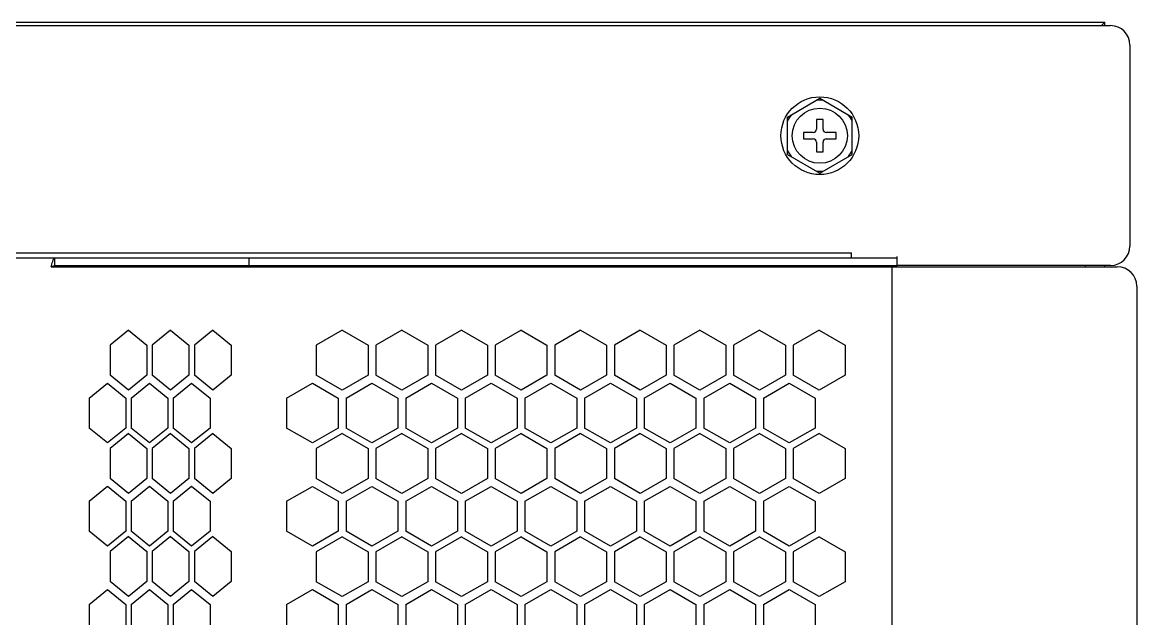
# Model space of a CAD drawing. Extents: x 61367 to 140945, y -1257 to 25588.
# Drawn here: x 92068.8 to 92240.8, y 20298.1 to 20390.1 of the extents above; entities that cross this region are included whole.
import ezdxf

# ---------------------------------------------------------------- set-up
doc = ezdxf.new("R2010")
doc.units = 0
doc.header["$MEASUREMENT"] = 0
doc.layers.get('0').update_dxf_attribs({"linetype": 'CONTINUOUS'})
for name, color, linetype in [('2401-00437-S-M6-16HWM_0', 7, 'CONTINUOUS'), ('4209-0510_0', 7, 'CONTINUOUS'), ('4215-0412-2-1_0', 7, 'CONTINUOUS'), ('YT-50-01_AF0_1_B_0', 7, 'CONTINUOUS'), ('YT-50-01_AF0_4_B_0', 7, 'CONTINUOUS')]:
    doc.layers.add(name, color=color, linetype=linetype)

# ---------------------------------------------------------------- blocks, each defined once
blk = doc.blocks.new('RYHTHYT')
at = {"layer": '2401-00437-S-M6-16HWM_0', "color": 7, "linetype": 'Continuous'}
for p, q in [((-32732.49, -67567.78), (-32727.49, -67564.89)), ((-32727.49, -67564.89), (-32722.49, -67567.78)), ((-32732.49, -67573.55), (-32732.49, -67567.78)), ((-32722.49, -67573.55), (-32722.49, -67567.78)), ((-32727.99, -67568.16), (-32727.99, -67569.66)), ((-32726.99, -67568.16), (-32727.99, -67568.16)), ((-32726.99, -67569.66), (-32726.99, -67568.16)), ((-32729.99, -67570.16), (-32729.99, -67571.16)), ((-32728.49, -67570.16), (-32729.99, -67570.16)), ((-32729.99, -67571.16), (-32728.49, -67571.16)), ((-32724.99, -67570.16), (-32726.49, -67570.16)), ((-32726.49, -67571.16), (-32724.99, -67571.16)), ((-32724.99, -67571.16), (-32724.99, -67570.16)), ((-32727.99, -67571.66), (-32727.99, -67573.16)), ((-32726.99, -67573.16), (-32726.99, -67571.66)), ((-32732.49, -67573.55), (-32727.49, -67576.44)), ((-32727.99, -67573.16), (-32726.99, -67573.16)), ((-32727.49, -67576.44), (-32722.49, -67573.55))]:
    blk.add_line(p, q, dxfattribs=at)
for radius in [6, 4.25]:
    blk.add_circle((-32727.49, -67570.66), radius, dxfattribs=at)
for centre, radius, start, end in [((-32727.49, -67570.66), 5.47, 84.0076, 95.9924), ((-32727.49, -67570.66), 5.47, 144.0076, 155.9924), ((-32727.49, -67570.66), 5.47, 24.0076, 35.9924), ((-32728.49, -67569.66), 0.5, 270, 0), ((-32726.49, -67569.66), 0.5, 180, 270), ((-32728.49, -67571.66), 0.5, 0, 90), ((-32726.49, -67571.66), 0.5, 90, 180), ((-32727.49, -67570.66), 5.47, 204.0076, 215.9924), ((-32727.49, -67570.66), 5.47, 324.0076, 335.9924), ((-32727.49, -67570.66), 5.47, 264.0076, 275.9924)]:
    blk.add_arc(centre, radius, start, end, dxfattribs=at)
at = {"layer": '4209-0510_0', "color": 7, "linetype": 'Continuous'}
for p, q in [((-33328.58, -67588.74), (-32722.58, -67588.74)), ((-32722.58, -67589.48), (-32722.58, -67588.74)), ((-32722.58, -67590.88), (-32722.58, -67590.68))]:
    blk.add_line(p, q, dxfattribs=at)
at = {"layer": '4215-0412-2-1_0', "color": 7, "linetype": 'Continuous'}
for p, q in [((-33368.69, -67553.68), (-32682.63, -67553.68)), ((-32679.63, -67556.68), (-32679.63, -67587.68)), ((-33335.79, -67589.48), (-32715.53, -67589.48)), ((-32845.53, -67590.68), (-32845.53, -67589.48)), ((-32815.53, -67590.68), (-32815.53, -67589.48)), ((-32715.53, -67590.68), (-32715.53, -67589.28)), ((-32846.11, -67590.88), (-32846.1, -67590.85)), ((-32846.11, -67590.88), (-32681.58, -67590.88)), ((-32845.53, -67590.68), (-32715.53, -67590.68)), ((-32716.38, -67590.88), (-32716.38, -67887.48)), ((-32682.63, -67590.68), (-32715.53, -67590.68)), ((-32678.58, -67593.88), (-32678.58, -67884.48)), ((-32834.19, -67600.68), (-32837.02, -67602.99)), ((-32834.19, -67600.68), (-32831.36, -67602.99)), ((-32827.68, -67600.68), (-32830.51, -67602.99)), ((-32827.68, -67600.68), (-32824.85, -67602.99)), ((-32821.18, -67600.68), (-32824.01, -67602.99)), ((-32821.18, -67600.68), (-32818.35, -67602.99)), ((-32801.2, -67600.68), (-32805.2, -67602.99)), ((-32801.2, -67600.68), (-32797.2, -67602.99)), ((-32792, -67600.68), (-32796, -67602.99)), ((-32792, -67600.68), (-32788, -67602.99)), ((-32782.8, -67600.68), (-32786.8, -67602.99)), ((-32782.8, -67600.68), (-32778.8, -67602.99)), ((-32773.6, -67600.68), (-32777.6, -67602.99)), ((-32773.6, -67600.68), (-32769.6, -67602.99)), ((-32764.4, -67600.68), (-32768.4, -67602.99)), ((-32764.4, -67600.68), (-32760.4, -67602.99)), ((-32755.2, -67600.68), (-32759.2, -67602.99)), ((-32755.2, -67600.68), (-32751.2, -67602.99)), ((-32746, -67600.68), (-32750, -67602.99)), ((-32746, -67600.68), (-32742, -67602.99)), ((-32736.8, -67600.68), (-32740.8, -67602.99)), ((-32736.8, -67600.68), (-32732.8, -67602.99)), ((-32727.6, -67600.68), (-32731.6, -67602.99)), ((-32727.6, -67600.68), (-32723.6, -67602.99)), ((-32837.02, -67602.99), (-32837.02, -67607.61)), ((-32831.36, -67602.99), (-32831.36, -67607.61)), ((-32830.51, -67602.99), (-32830.51, -67607.61)), ((-32824.85, -67602.99), (-32824.85, -67607.61)), ((-32824.01, -67602.99), (-32824.01, -67607.61)), ((-32818.35, -67602.99), (-32818.35, -67607.61)), ((-32805.2, -67602.99), (-32805.2, -67607.61)), ((-32797.2, -67602.99), (-32797.2, -67607.61)), ((-32796, -67602.99), (-32796, -67607.61)), ((-32788, -67602.99), (-32788, -67607.61)), ((-32786.8, -67602.99), (-32786.8, -67607.61)), ((-32778.8, -67602.99), (-32778.8, -67607.61)), ((-32777.6, -67602.99), (-32777.6, -67607.61)), ((-32769.6, -67602.99), (-32769.6, -67607.61)), ((-32768.4, -67602.99), (-32768.4, -67607.61)), ((-32760.4, -67602.99), (-32760.4, -67607.61)), ((-32759.2, -67602.99), (-32759.2, -67607.61)), ((-32751.2, -67602.99), (-32751.2, -67607.61)), ((-32750, -67602.99), (-32750, -67607.61)), ((-32742, -67602.99), (-32742, -67607.61)), ((-32740.8, -67602.99), (-32740.8, -67607.61)), ((-32732.8, -67602.99), (-32732.8, -67607.61)), ((-32731.6, -67602.99), (-32731.6, -67607.61)), ((-32723.6, -67602.99), (-32723.6, -67607.61)), ((-32840.27, -67611.14), (-32837.44, -67608.83)), ((-32837.44, -67608.83), (-32834.61, -67611.14)), ((-32834.19, -67609.92), (-32837.02, -67607.61)), ((-32831.36, -67607.61), (-32834.19, -67609.92)), ((-32833.77, -67611.14), (-32830.94, -67608.83)), ((-32830.94, -67608.83), (-32828.11, -67611.14)), ((-32827.68, -67609.92), (-32830.51, -67607.61)), ((-32824.85, -67607.61), (-32827.68, -67609.92)), ((-32827.26, -67611.14), (-32824.43, -67608.83)), ((-32824.43, -67608.83), (-32821.6, -67611.14)), ((-32821.18, -67609.92), (-32824.01, -67607.61)), ((-32818.35, -67607.61), (-32821.18, -67609.92)), ((-32809.8, -67611.14), (-32805.8, -67608.83)), ((-32805.8, -67608.83), (-32801.8, -67611.14)), ((-32801.2, -67609.92), (-32805.2, -67607.61)), ((-32797.2, -67607.61), (-32801.2, -67609.92)), ((-32800.6, -67611.14), (-32796.6, -67608.83)), ((-32796.6, -67608.83), (-32792.6, -67611.14)), ((-32792, -67609.92), (-32796, -67607.61)), ((-32788, -67607.61), (-32792, -67609.92)), ((-32791.4, -67611.14), (-32787.4, -67608.83)), ((-32787.4, -67608.83), (-32783.4, -67611.14)), ((-32782.8, -67609.92), (-32786.8, -67607.61)), ((-32778.8, -67607.61), (-32782.8, -67609.92)), ((-32782.2, -67611.14), (-32778.2, -67608.83)), ((-32778.2, -67608.83), (-32774.2, -67611.14)), ((-32773.6, -67609.92), (-32777.6, -67607.61)), ((-32769.6, -67607.61), (-32773.6, -67609.92)), ((-32773, -67611.14), (-32769, -67608.83)), ((-32769, -67608.83), (-32765, -67611.14)), ((-32764.4, -67609.92), (-32768.4, -67607.61)), ((-32760.4, -67607.61), (-32764.4, -67609.92)), ((-32763.8, -67611.14), (-32759.8, -67608.83)), ((-32759.8, -67608.83), (-32755.8, -67611.14)), ((-32755.2, -67609.92), (-32759.2, -67607.61)), ((-32751.2, -67607.61), (-32755.2, -67609.92)), ((-32754.6, -67611.14), (-32750.6, -67608.83)), ((-32750.6, -67608.83), (-32746.6, -67611.14)), ((-32746, -67609.92), (-32750, -67607.61)), ((-32742, -67607.61), (-32746, -67609.92)), ((-32745.4, -67611.14), (-32741.4, -67608.83)), ((-32741.4, -67608.83), (-32737.4, -67611.14)), ((-32736.8, -67609.92), (-32740.8, -67607.61)), ((-32732.8, -67607.61), (-32736.8, -67609.92)), ((-32736.2, -67611.14), (-32732.2, -67608.83)), ((-32732.2, -67608.83), (-32728.2, -67611.14)), ((-32727.6, -67609.92), (-32731.6, -67607.61)), ((-32723.6, -67607.61), (-32727.6, -67609.92)), ((-32840.27, -67611.14), (-32840.27, -67615.76)), ((-32834.61, -67611.14), (-32834.61, -67615.76)), ((-32833.77, -67611.14), (-32833.77, -67615.76)), ((-32828.11, -67611.14), (-32828.11, -67615.76)), ((-32827.26, -67611.14), (-32827.26, -67615.76)), ((-32821.6, -67611.14), (-32821.6, -67615.76)), ((-32809.8, -67611.14), (-32809.8, -67615.76)), ((-32801.8, -67611.14), (-32801.8, -67615.76)), ((-32800.6, -67611.14), (-32800.6, -67615.76)), ((-32792.6, -67611.14), (-32792.6, -67615.76)), ((-32791.4, -67611.14), (-32791.4, -67615.76)), ((-32783.4, -67611.14), (-32783.4, -67615.76)), ((-32782.2, -67611.14), (-32782.2, -67615.76)), ((-32774.2, -67611.14), (-32774.2, -67615.76)), ((-32773, -67611.14), (-32773, -67615.76)), ((-32765, -67611.14), (-32765, -67615.76)), ((-32763.8, -67611.14), (-32763.8, -67615.76)), ((-32755.8, -67611.14), (-32755.8, -67615.76)), ((-32754.6, -67611.14), (-32754.6, -67615.76)), ((-32746.6, -67611.14), (-32746.6, -67615.76)), ((-32745.4, -67611.14), (-32745.4, -67615.76)), ((-32737.4, -67611.14), (-32737.4, -67615.76)), ((-32736.2, -67611.14), (-32736.2, -67615.76)), ((-32728.2, -67611.14), (-32728.2, -67615.76)), ((-32837.44, -67618.07), (-32840.27, -67615.76)), ((-32834.61, -67615.76), (-32837.44, -67618.07)), ((-32830.94, -67618.07), (-32833.77, -67615.76)), ((-32828.11, -67615.76), (-32830.94, -67618.07)), ((-32824.43, -67618.07), (-32827.26, -67615.76)), ((-32821.6, -67615.76), (-32824.43, -67618.07)), ((-32805.8, -67618.07), (-32809.8, -67615.76)), ((-32801.8, -67615.76), (-32805.8, -67618.07)), ((-32796.6, -67618.07), (-32800.6, -67615.76)), ((-32792.6, -67615.76), (-32796.6, -67618.07)), ((-32787.4, -67618.07), (-32791.4, -67615.76)), ((-32783.4, -67615.76), (-32787.4, -67618.07)), ((-32778.2, -67618.07), (-32782.2, -67615.76)), ((-32774.2, -67615.76), (-32778.2, -67618.07)), ((-32769, -67618.07), (-32773, -67615.76)), ((-32765, -67615.76), (-32769, -67618.07)), ((-32759.8, -67618.07), (-32763.8, -67615.76)), ((-32755.8, -67615.76), (-32759.8, -67618.07)), ((-32750.6, -67618.07), (-32754.6, -67615.76)), ((-32746.6, -67615.76), (-32750.6, -67618.07)), ((-32741.4, -67618.07), (-32745.4, -67615.76)), ((-32737.4, -67615.76), (-32741.4, -67618.07)), ((-32732.2, -67618.07), (-32736.2, -67615.76)), ((-32728.2, -67615.76), (-32732.2, -67618.07)), ((-32834.19, -67616.6), (-32837.02, -67618.91)), ((-32834.19, -67616.6), (-32831.36, -67618.91)), ((-32827.68, -67616.6), (-32830.51, -67618.91)), ((-32827.68, -67616.6), (-32824.85, -67618.91)), ((-32821.18, -67616.6), (-32824.01, -67618.91)), ((-32821.18, -67616.6), (-32818.35, -67618.91)), ((-32801.2, -67616.61), (-32805.2, -67618.92)), ((-32801.2, -67616.61), (-32797.2, -67618.92)), ((-32792, -67616.61), (-32796, -67618.92)), ((-32792, -67616.61), (-32788, -67618.92)), ((-32782.8, -67616.61), (-32786.8, -67618.92)), ((-32782.8, -67616.61), (-32778.8, -67618.92)), ((-32773.6, -67616.61), (-32777.6, -67618.92)), ((-32773.6, -67616.61), (-32769.6, -67618.92)), ((-32764.4, -67616.61), (-32768.4, -67618.92)), ((-32764.4, -67616.61), (-32760.4, -67618.92)), ((-32755.2, -67616.61), (-32759.2, -67618.92)), ((-32755.2, -67616.61), (-32751.2, -67618.92)), ((-32746, -67616.61), (-32750, -67618.92)), ((-32746, -67616.61), (-32742, -67618.92)), ((-32736.8, -67616.61), (-32740.8, -67618.92)), ((-32736.8, -67616.61), (-32732.8, -67618.92)), ((-32727.6, -67616.61), (-32731.6, -67618.92)), ((-32727.6, -67616.61), (-32723.6, -67618.92)), ((-32837.02, -67618.91), (-32837.02, -67623.53)), ((-32831.36, -67618.91), (-32831.36, -67623.53)), ((-32830.51, -67618.91), (-32830.51, -67623.53)), ((-32824.85, -67618.91), (-32824.85, -67623.53)), ((-32824.01, -67618.91), (-32824.01, -67623.53)), ((-32818.35, -67618.91), (-32818.35, -67623.53)), ((-32805.2, -67618.92), (-32805.2, -67623.54)), ((-32797.2, -67618.92), (-32797.2, -67623.54)), ((-32796, -67618.92), (-32796, -67623.54)), ((-32788, -67618.92), (-32788, -67623.54)), ((-32786.8, -67618.92), (-32786.8, -67623.54)), ((-32778.8, -67618.92), (-32778.8, -67623.54)), ((-32777.6, -67618.92), (-32777.6, -67623.54)), ((-32769.6, -67618.92), (-32769.6, -67623.54)), ((-32768.4, -67618.92), (-32768.4, -67623.54)), ((-32760.4, -67618.92), (-32760.4, -67623.54)), ((-32759.2, -67618.92), (-32759.2, -67623.54)), ((-32751.2, -67618.92), (-32751.2, -67623.54)), ((-32750, -67618.92), (-32750, -67623.54)), ((-32742, -67618.92), (-32742, -67623.54)), ((-32740.8, -67618.92), (-32740.8, -67623.54)), ((-32732.8, -67618.92), (-32732.8, -67623.54)), ((-32731.6, -67618.92), (-32731.6, -67623.54)), ((-32723.6, -67618.92), (-32723.6, -67623.54)), ((-32834.19, -67625.84), (-32837.02, -67623.53)), ((-32831.36, -67623.53), (-32834.19, -67625.84)), ((-32827.68, -67625.84), (-32830.51, -67623.53)), ((-32824.85, -67623.53), (-32827.68, -67625.84)), ((-32821.18, -67625.84), (-32824.01, -67623.53)), ((-32818.35, -67623.53), (-32821.18, -67625.84)), ((-32801.2, -67625.85), (-32805.2, -67623.54)), ((-32797.2, -67623.54), (-32801.2, -67625.85)), ((-32792, -67625.85), (-32796, -67623.54)), ((-32788, -67623.54), (-32792, -67625.85)), ((-32782.8, -67625.85), (-32786.8, -67623.54)), ((-32778.8, -67623.54), (-32782.8, -67625.85)), ((-32773.6, -67625.85), (-32777.6, -67623.54)), ((-32769.6, -67623.54), (-32773.6, -67625.85)), ((-32764.4, -67625.85), (-32768.4, -67623.54)), ((-32760.4, -67623.54), (-32764.4, -67625.85)), ((-32755.2, -67625.85), (-32759.2, -67623.54)), ((-32751.2, -67623.54), (-32755.2, -67625.85)), ((-32746, -67625.85), (-32750, -67623.54)), ((-32742, -67623.54), (-32746, -67625.85)), ((-32736.8, -67625.85), (-32740.8, -67623.54)), ((-32732.8, -67623.54), (-32736.8, -67625.85)), ((-32727.6, -67625.85), (-32731.6, -67623.54)), ((-32723.6, -67623.54), (-32727.6, -67625.85)), ((-32840.27, -67627.06), (-32837.44, -67624.75)), ((-32837.44, -67624.75), (-32834.61, -67627.06)), ((-32833.77, -67627.06), (-32830.94, -67624.75)), ((-32830.94, -67624.75), (-32828.11, -67627.06)), ((-32827.26, -67627.06), (-32824.43, -67624.75)), ((-32824.43, -67624.75), (-32821.6, -67627.06)), ((-32809.8, -67627.07), (-32805.8, -67624.76)), ((-32805.8, -67624.76), (-32801.8, -67627.07)), ((-32800.6, -67627.07), (-32796.6, -67624.76)), ((-32796.6, -67624.76), (-32792.6, -67627.07)), ((-32791.4, -67627.07), (-32787.4, -67624.76)), ((-32787.4, -67624.76), (-32783.4, -67627.07)), ((-32782.2, -67627.07), (-32778.2, -67624.76)), ((-32778.2, -67624.76), (-32774.2, -67627.07)), ((-32773, -67627.07), (-32769, -67624.76)), ((-32769, -67624.76), (-32765, -67627.07)), ((-32763.8, -67627.07), (-32759.8, -67624.76)), ((-32759.8, -67624.76), (-32755.8, -67627.07)), ((-32754.6, -67627.07), (-32750.6, -67624.76)), ((-32750.6, -67624.76), (-32746.6, -67627.07)), ((-32745.4, -67627.07), (-32741.4, -67624.76)), ((-32741.4, -67624.76), (-32737.4, -67627.07)), ((-32736.2, -67627.07), (-32732.2, -67624.76)), ((-32732.2, -67624.76), (-32728.2, -67627.07)), ((-32840.27, -67627.06), (-32840.27, -67631.68)), ((-32834.61, -67627.06), (-32834.61, -67631.68)), ((-32833.77, -67627.06), (-32833.77, -67631.68)), ((-32828.11, -67627.06), (-32828.11, -67631.68)), ((-32827.26, -67627.06), (-32827.26, -67631.68)), ((-32821.6, -67627.06), (-32821.6, -67631.68)), ((-32809.8, -67627.07), (-32809.8, -67631.69)), ((-32801.8, -67627.07), (-32801.8, -67631.69)), ((-32800.6, -67627.07), (-32800.6, -67631.69)), ((-32792.6, -67627.07), (-32792.6, -67631.69)), ((-32791.4, -67627.07), (-32791.4, -67631.69)), ((-32783.4, -67627.07), (-32783.4, -67631.69)), ((-32782.2, -67627.07), (-32782.2, -67631.69)), ((-32774.2, -67627.07), (-32774.2, -67631.69)), ((-32773, -67627.07), (-32773, -67631.69)), ((-32765, -67627.07), (-32765, -67631.69)), ((-32763.8, -67627.07), (-32763.8, -67631.69)), ((-32755.8, -67627.07), (-32755.8, -67631.69)), ((-32754.6, -67627.07), (-32754.6, -67631.69)), ((-32746.6, -67627.07), (-32746.6, -67631.69)), ((-32745.4, -67627.07), (-32745.4, -67631.69)), ((-32737.4, -67627.07), (-32737.4, -67631.69)), ((-32736.2, -67627.07), (-32736.2, -67631.69)), ((-32728.2, -67627.07), (-32728.2, -67631.69)), ((-32837.44, -67633.99), (-32840.27, -67631.68)), ((-32834.61, -67631.68), (-32837.44, -67633.99)), ((-32834.19, -67632.52), (-32837.02, -67634.83)), ((-32834.19, -67632.52), (-32831.36, -67634.83)), ((-32830.94, -67633.99), (-32833.77, -67631.68)), ((-32828.11, -67631.68), (-32830.94, -67633.99)), ((-32827.68, -67632.52), (-32830.51, -67634.83)), ((-32827.68, -67632.52), (-32824.85, -67634.83)), ((-32824.43, -67633.99), (-32827.26, -67631.68)), ((-32821.6, -67631.68), (-32824.43, -67633.99)), ((-32821.18, -67632.52), (-32824.01, -67634.83)), ((-32821.18, -67632.52), (-32818.35, -67634.83)), ((-32805.8, -67634), (-32809.8, -67631.69)), ((-32801.8, -67631.69), (-32805.8, -67634)), ((-32801.2, -67632.54), (-32805.2, -67634.85)), ((-32801.2, -67632.54), (-32797.2, -67634.85)), ((-32796.6, -67634), (-32800.6, -67631.69)), ((-32792.6, -67631.69), (-32796.6, -67634)), ((-32792, -67632.54), (-32796, -67634.85)), ((-32792, -67632.54), (-32788, -67634.85)), ((-32787.4, -67634), (-32791.4, -67631.69)), ((-32783.4, -67631.69), (-32787.4, -67634)), ((-32782.8, -67632.54), (-32786.8, -67634.85)), ((-32782.8, -67632.54), (-32778.8, -67634.85)), ((-32778.2, -67634), (-32782.2, -67631.69)), ((-32774.2, -67631.69), (-32778.2, -67634)), ((-32773.6, -67632.54), (-32777.6, -67634.85)), ((-32773.6, -67632.54), (-32769.6, -67634.85)), ((-32769, -67634), (-32773, -67631.69)), ((-32765, -67631.69), (-32769, -67634)), ((-32764.4, -67632.54), (-32768.4, -67634.85)), ((-32764.4, -67632.54), (-32760.4, -67634.85)), ((-32759.8, -67634), (-32763.8, -67631.69)), ((-32755.8, -67631.69), (-32759.8, -67634)), ((-32755.2, -67632.54), (-32759.2, -67634.85)), ((-32755.2, -67632.54), (-32751.2, -67634.85)), ((-32750.6, -67634), (-32754.6, -67631.69)), ((-32746.6, -67631.69), (-32750.6, -67634)), ((-32746, -67632.54), (-32750, -67634.85)), ((-32746, -67632.54), (-32742, -67634.85)), ((-32741.4, -67634), (-32745.4, -67631.69)), ((-32737.4, -67631.69), (-32741.4, -67634)), ((-32736.8, -67632.54), (-32740.8, -67634.85)), ((-32736.8, -67632.54), (-32732.8, -67634.85)), ((-32732.2, -67634), (-32736.2, -67631.69)), ((-32728.2, -67631.69), (-32732.2, -67634)), ((-32727.6, -67632.54), (-32731.6, -67634.85)), ((-32727.6, -67632.54), (-32723.6, -67634.85)), ((-32837.02, -67634.83), (-32837.02, -67639.45)), ((-32831.36, -67634.83), (-32831.36, -67639.45)), ((-32830.51, -67634.83), (-32830.51, -67639.45)), ((-32824.85, -67634.83), (-32824.85, -67639.45)), ((-32824.01, -67634.83), (-32824.01, -67639.45)), ((-32818.35, -67634.83), (-32818.35, -67639.45)), ((-32805.2, -67634.85), (-32805.2, -67639.47)), ((-32797.2, -67634.85), (-32797.2, -67639.47)), ((-32796, -67634.85), (-32796, -67639.47)), ((-32788, -67634.85), (-32788, -67639.47)), ((-32786.8, -67634.85), (-32786.8, -67639.47)), ((-32778.8, -67634.85), (-32778.8, -67639.47)), ((-32777.6, -67634.85), (-32777.6, -67639.47)), ((-32769.6, -67634.85), (-32769.6, -67639.47)), ((-32768.4, -67634.85), (-32768.4, -67639.47)), ((-32760.4, -67634.85), (-32760.4, -67639.47)), ((-32759.2, -67634.85), (-32759.2, -67639.47)), ((-32751.2, -67634.85), (-32751.2, -67639.47)), ((-32750, -67634.85), (-32750, -67639.47)), ((-32742, -67634.85), (-32742, -67639.47)), ((-32740.8, -67634.85), (-32740.8, -67639.47)), ((-32732.8, -67634.85), (-32732.8, -67639.47)), ((-32731.6, -67634.85), (-32731.6, -67639.47)), ((-32723.6, -67634.85), (-32723.6, -67639.47)), ((-32834.19, -67641.76), (-32837.02, -67639.45)), ((-32831.36, -67639.45), (-32834.19, -67641.76)), ((-32827.68, -67641.76), (-32830.51, -67639.45)), ((-32824.85, -67639.45), (-32827.68, -67641.76)), ((-32821.18, -67641.76), (-32824.01, -67639.45)), ((-32818.35, -67639.45), (-32821.18, -67641.76)), ((-32801.2, -67641.78), (-32805.2, -67639.47)), ((-32797.2, -67639.47), (-32801.2, -67641.78)), ((-32792, -67641.78), (-32796, -67639.47)), ((-32788, -67639.47), (-32792, -67641.78)), ((-32782.8, -67641.78), (-32786.8, -67639.47)), ((-32778.8, -67639.47), (-32782.8, -67641.78)), ((-32773.6, -67641.78), (-32777.6, -67639.47)), ((-32769.6, -67639.47), (-32773.6, -67641.78)), ((-32764.4, -67641.78), (-32768.4, -67639.47)), ((-32760.4, -67639.47), (-32764.4, -67641.78)), ((-32755.2, -67641.78), (-32759.2, -67639.47)), ((-32751.2, -67639.47), (-32755.2, -67641.78)), ((-32746, -67641.78), (-32750, -67639.47)), ((-32742, -67639.47), (-32746, -67641.78)), ((-32736.8, -67641.78), (-32740.8, -67639.47)), ((-32732.8, -67639.47), (-32736.8, -67641.78)), ((-32727.6, -67641.78), (-32731.6, -67639.47)), ((-32723.6, -67639.47), (-32727.6, -67641.78)), ((-32840.27, -67642.98), (-32837.44, -67640.67)), ((-32837.44, -67640.67), (-32834.61, -67642.98)), ((-32833.77, -67642.98), (-32830.94, -67640.67)), ((-32830.94, -67640.67), (-32828.11, -67642.98)), ((-32827.26, -67642.98), (-32824.43, -67640.67)), ((-32824.43, -67640.67), (-32821.6, -67642.98)), ((-32809.8, -67643), (-32805.8, -67640.69)), ((-32805.8, -67640.69), (-32801.8, -67643)), ((-32800.6, -67643), (-32796.6, -67640.69)), ((-32796.6, -67640.69), (-32792.6, -67643)), ((-32791.4, -67643), (-32787.4, -67640.69)), ((-32787.4, -67640.69), (-32783.4, -67643)), ((-32782.2, -67643), (-32778.2, -67640.69)), ((-32778.2, -67640.69), (-32774.2, -67643)), ((-32773, -67643), (-32769, -67640.69)), ((-32769, -67640.69), (-32765, -67643)), ((-32763.8, -67643), (-32759.8, -67640.69)), ((-32759.8, -67640.69), (-32755.8, -67643)), ((-32754.6, -67643), (-32750.6, -67640.69)), ((-32750.6, -67640.69), (-32746.6, -67643)), ((-32745.4, -67643), (-32741.4, -67640.69)), ((-32741.4, -67640.69), (-32737.4, -67643)), ((-32736.2, -67643), (-32732.2, -67640.69)), ((-32732.2, -67640.69), (-32728.2, -67643)), ((-32840.27, -67642.98), (-32840.27, -67647.6)), ((-32834.61, -67642.98), (-32834.61, -67647.6)), ((-32833.77, -67642.98), (-32833.77, -67647.6)), ((-32828.11, -67642.98), (-32828.11, -67647.6)), ((-32827.26, -67642.98), (-32827.26, -67647.6)), ((-32821.6, -67642.98), (-32821.6, -67647.6)), ((-32809.8, -67643), (-32809.8, -67647.62)), ((-32801.8, -67643), (-32801.8, -67647.62)), ((-32800.6, -67643), (-32800.6, -67647.62)), ((-32792.6, -67643), (-32792.6, -67647.62)), ((-32791.4, -67643), (-32791.4, -67647.62)), ((-32783.4, -67643), (-32783.4, -67647.62)), ((-32782.2, -67643), (-32782.2, -67647.62)), ((-32774.2, -67643), (-32774.2, -67647.62)), ((-32773, -67643), (-32773, -67647.62)), ((-32765, -67643), (-32765, -67647.62)), ((-32763.8, -67643), (-32763.8, -67647.62)), ((-32755.8, -67643), (-32755.8, -67647.62)), ((-32754.6, -67643), (-32754.6, -67647.62)), ((-32746.6, -67643), (-32746.6, -67647.62)), ((-32745.4, -67643), (-32745.4, -67647.62)), ((-32737.4, -67643), (-32737.4, -67647.62)), ((-32736.2, -67643), (-32736.2, -67647.62)), ((-32728.2, -67643), (-32728.2, -67647.62))]:
    blk.add_line(p, q, dxfattribs=at)
for centre, radius, start, end in [((-32682.63, -67556.68), 3, 0, 90), ((-32682.63, -67587.68), 3, 270, 0), ((-32782.39, -67607.61), 65.88, 165.1091, 165.2588), ((-32681.58, -67593.88), 3, 0, 90)]:
    blk.add_arc(centre, radius, start, end, dxfattribs=at)
for points, knots in [([(-32846.06, -67590.68), (-32845.98, -67590.39), (-32845.87, -67590.04), (-32845.67, -67589.48), (-32845.53, -67589.48)], [0, 0, 0, 0, 0.675302, 1, 1, 1, 1]), ([(-32846.11, -67590.88), (-32846.09, -67590.87), (-32846.04, -67590.85), (-32845.99, -67590.82), (-32845.97, -67590.81)], [0, 0, 0, 0, 0.502202, 1, 1, 1, 1])]:
    blk.add_open_spline(points, degree=3, knots=knots, dxfattribs=at)
blk.add_open_spline([(-32845.97, -67590.81), (-32845.83, -67590.74), (-32845.68, -67590.68), (-32845.53, -67590.68)], degree=3, dxfattribs=at)
at = {"layer": 'YT-50-01_AF0_1_B_0', "color": 7, "linetype": 'Continuous'}
for p, q in [((-33371.49, -67553.16), (-32683.49, -67553.16)), ((-32684.01, -67553.68), (-32683.49, -67553.16)), ((-32721.01, -67590.68), (-32721.21, -67590.88))]:
    blk.add_line(p, q, dxfattribs=at)
at = {"layer": 'YT-50-01_AF0_4_B_0', "color": 7, "linetype": 'Continuous'}
for p, q in [((-32684.01, -67553.68), (-32683.49, -67553.16)), ((-32683.49, -67553.68), (-32683.49, -67553.16)), ((-32721.01, -67590.68), (-32721.21, -67590.88)), ((-32717.29, -67590.88), (-32717.29, -67590.68)), ((-32686.49, -67590.88), (-32686.49, -67590.68)), ((-32683.49, -67590.88), (-32683.49, -67590.68))]:
    blk.add_line(p, q, dxfattribs=at)

msp = doc.modelspace()

# ---------------------------------------------------------------- block references
at = {"lineweight": -3}
msp.add_blockref('RYHTHYT', (124919.399, 87943.251), dxfattribs=at)

doc.saveas('drawing.dxf')
